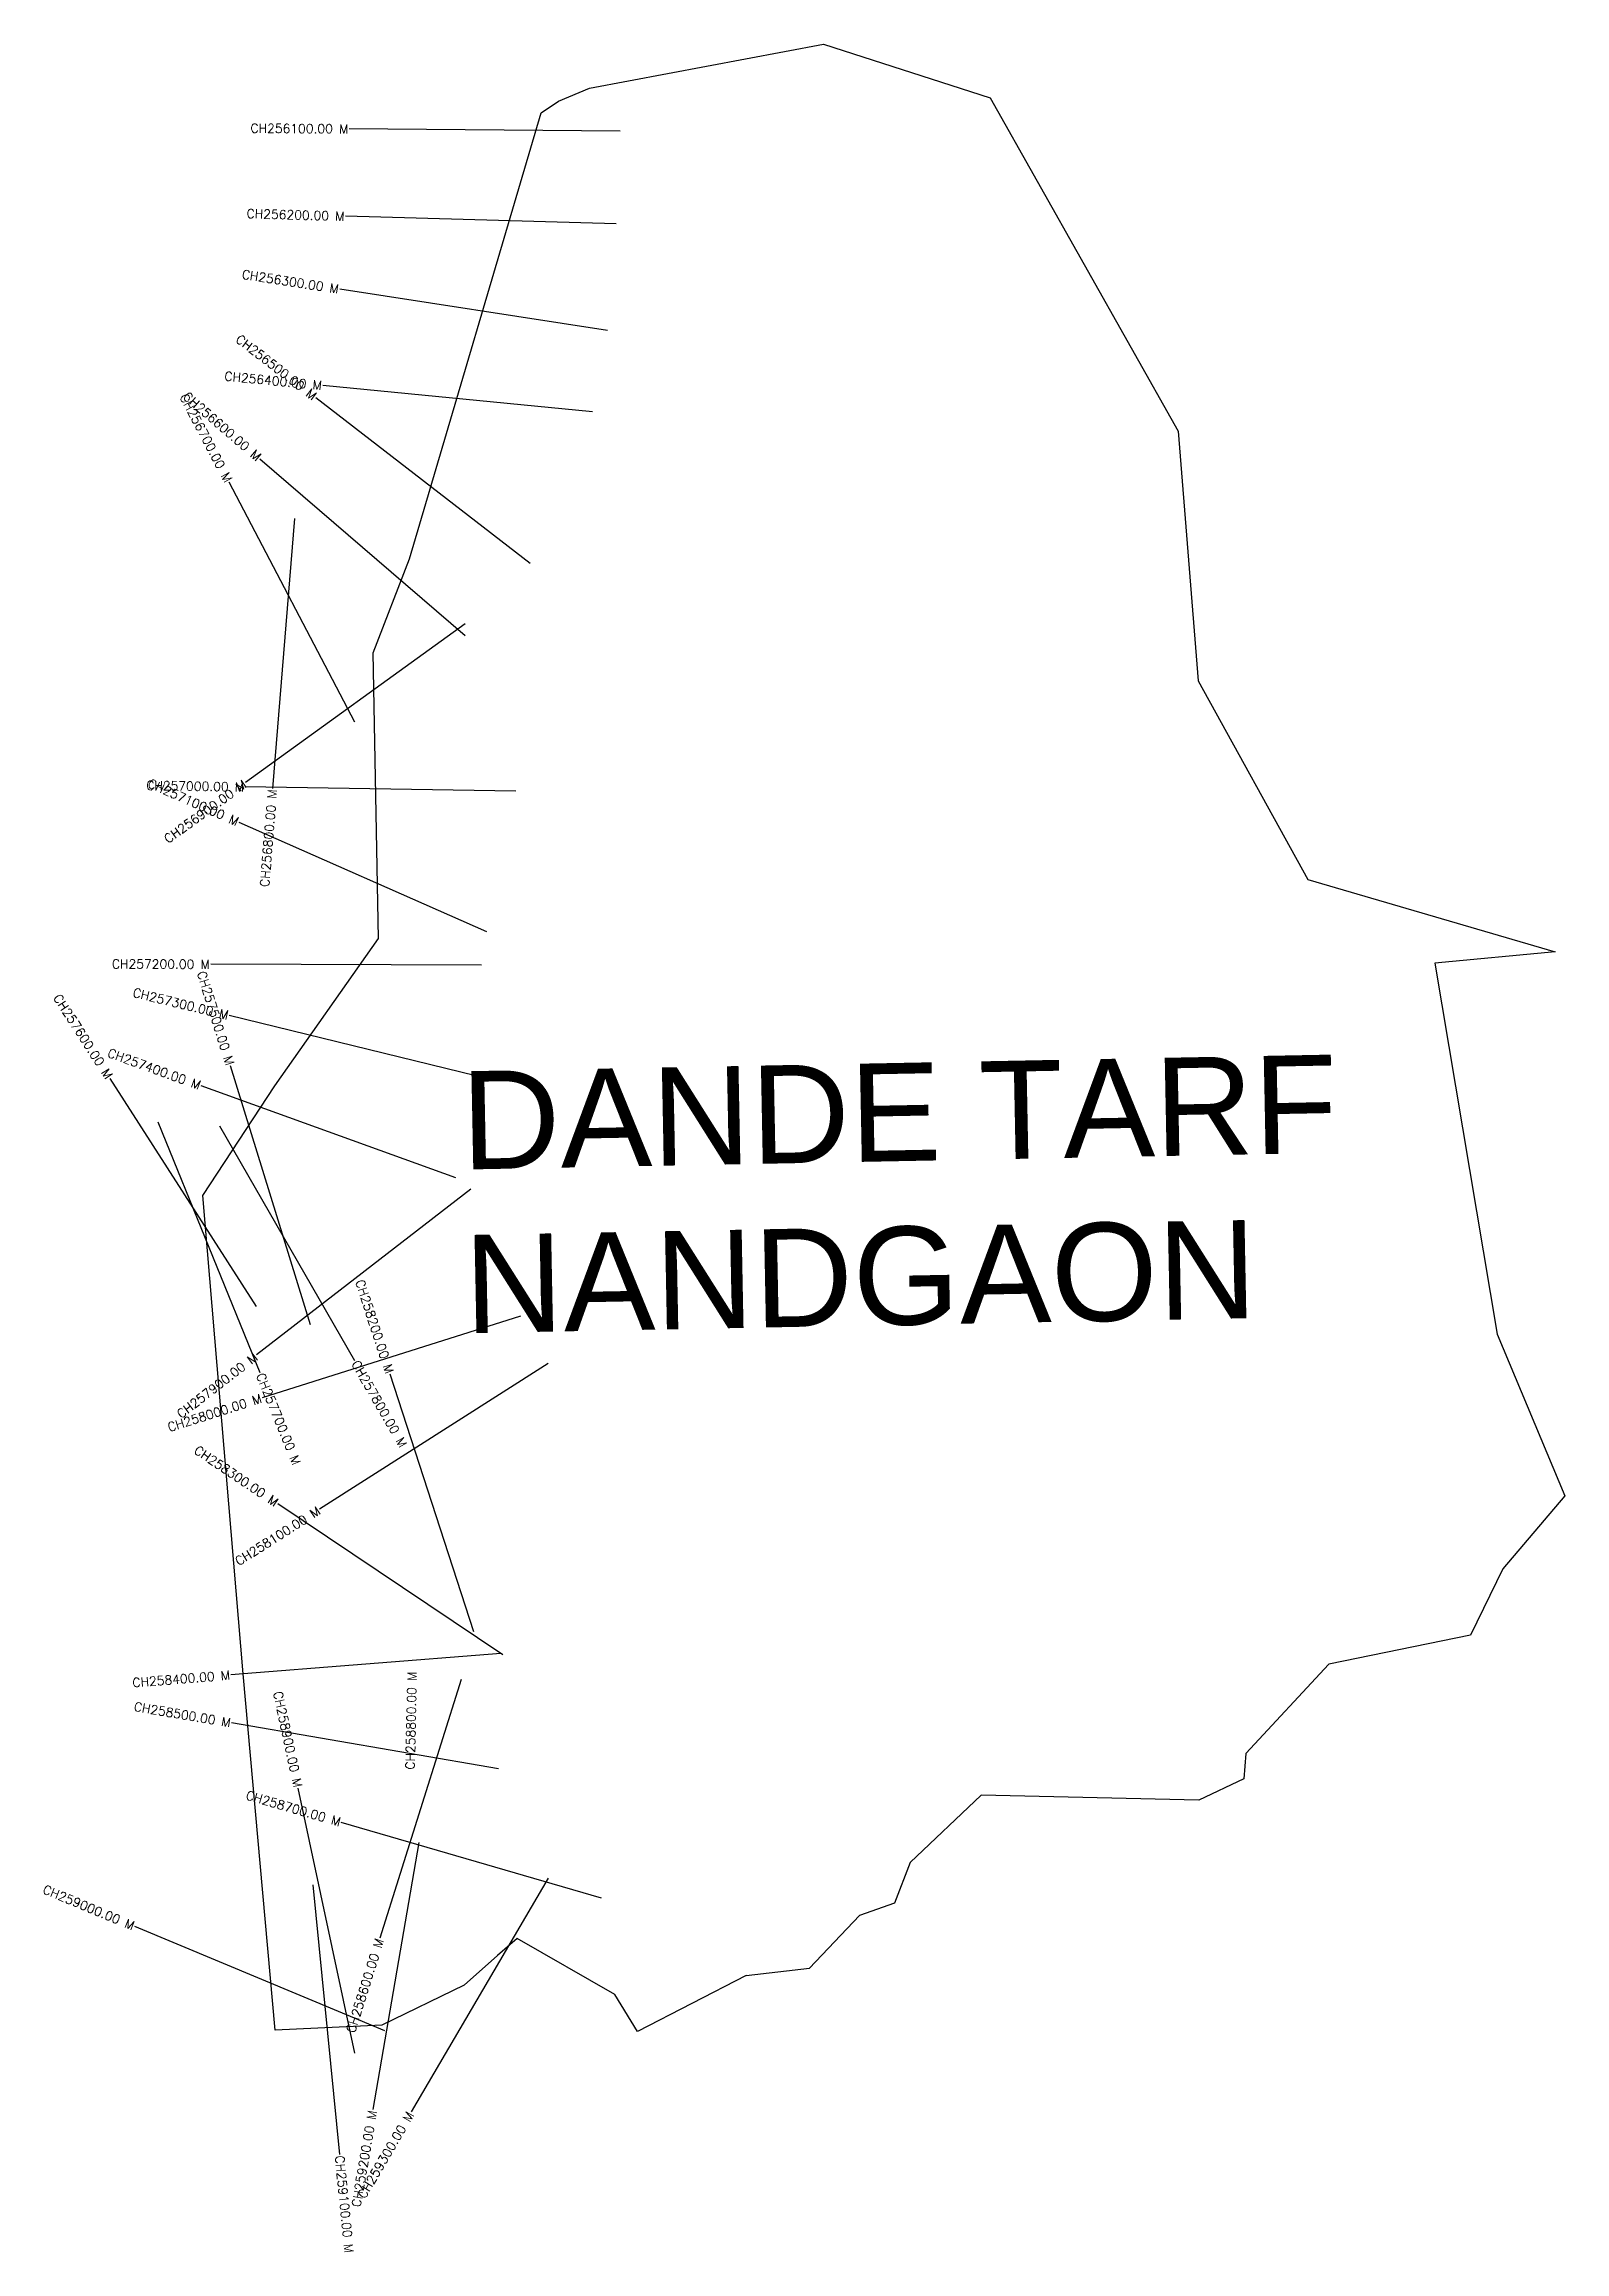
# Model space of a CAD drawing. Header units: metres. Extents: x 278657 to 280342, y 2035796 to 2038241.
import ezdxf
from ezdxf.enums import TextEntityAlignment as Align

# ---------------------------------------------------------------- set-up
doc = ezdxf.new("R2010")
doc.units = ezdxf.units.M
for name, color, linetype in [('CS', 134, 'Continuous'), ('CSMark', 6, 'Continuous'), ('village', 3, 'Continuous'), ('VILLAGE NAME', 250, 'Continuous')]:
    doc.layers.add(name, color=color, linetype=linetype)
doc.styles.get("Standard").update_dxf_attribs({"font": 'simplex.shx'})

msp = doc.modelspace()

# ---------------------------------------------------------------- linework, layer by layer
at = {"color": 6, "flags": 128}
msp.add_lwpolyline([(279434.6, 2036102), (279505.1, 2036110.1)], dxfattribs=at)
at = {"layer": 'CS'}
for p, q in [((279295.2, 2038144.4), (278995.2, 2038146.7)), ((279290.8, 2038041.5), (278990.9, 2038050)), ((279281.1, 2037923.4), (278984.6, 2037969.2)), ((279195.5, 2037665.6), (278958.1, 2037848.9)), ((279264.5, 2037833.5), (278965.9, 2037862.6)), ((279123.5, 2037585.3), (278896.3, 2037781.2)), ((279001.3, 2037489.8), (278862.1, 2037755.5)), ((278934.6, 2037715.5), (278910.2, 2037416.5)), ((279123.6, 2037598.8), (278880.4, 2037423.2)), ((279179.7, 2037413.3), (278879.7, 2037418.1)), ((279147.6, 2037257.6), (278873.1, 2037378.8)), ((279141.7, 2037220.8), (278841.7, 2037221.8)), ((279153.6, 2037093.9), (278862.2, 2037165)), ((278952.3, 2036822.7), (278863.6, 2037109.3)), ((278892.4, 2036843), (278730.2, 2037095.4)), ((279113.4, 2036985.3), (278831.2, 2037087.1)), ((278783.3, 2037047.5), (278896.1, 2036769.6)), ((278851.4, 2037042.9), (279001, 2036782.9)), ((279129.9, 2036972.7), (278892.6, 2036789.2)), ((279184.8, 2036832.1), (278898.8, 2036741.7)), ((279215.3, 2036779.8), (278962.4, 2036618.5)), ((279133.3, 2036482.8), (279040.5, 2036768.1)), ((279165.1, 2036457.1), (278916, 2036624.3)), ((279163.2, 2036458.6), (278864.1, 2036434.9)), ((279119, 2036429.9), (279029.2, 2036143.6)), ((279160.5, 2036331.1), (278864.8, 2036381.7)), ((279001.4, 2036016.2), (278938.7, 2036309.6)), ((279274.4, 2036187.7), (278986.3, 2036271.6)), ((279072.2, 2036249.3), (279021.2, 2035953.7)), ((278954.9, 2036202.4), (278984.3, 2035903.8)), ((279215.4, 2036209.8), (279063.6, 2035951)), ((279034.5, 2036040.7), (278757.7, 2036156.2))]:
    msp.add_line(p, q, dxfattribs=at)
at = {"layer": 'village', "color": 6}
for points in [[(279434.6, 2036102, 0), (279314.5, 2036040.2, 0), (279289.5, 2036081.1, 0), (279181, 2036143.2, 0), (279159.5, 2036124.3, 0), (279122.4, 2036091.5, 0), (279031.1, 2036047.1, 0), (278913.3, 2036041.6, 0), (278877.8, 2036436, 0), (278832.9, 2036965.8, 0), (278912.9, 2037087.1, 0), (279027.6, 2037250.4, 0), (279021.8, 2037566.6, 0), (279061.8, 2037670.8, 0), (279207.6, 2038164.6, 0), (279227.1, 2038177.4, 0), (279261.4, 2038191.8, 0), (279520.3, 2038240.6, 0), (279705.2, 2038181.1, 0), (279913.3, 2037812.2, 0), (279935.4, 2037535.5, 0), (280056.9, 2037315.6, 0), (280330.8, 2037235.4, 0), (280197.4, 2037223, 0), (280266.7, 2036812.4, 0)], [(280266.7, 2036812.4, 0), (280341.5, 2036633.1, 0), (280273, 2036552.4, 0), (280237, 2036478.9, 0), (280080.2, 2036447, 0), (279988.2, 2036348.1, 0), (279985.9, 2036320, 0), (279936.2, 2036296.1, 0), (279695.1, 2036301.8, 0), (279616.5, 2036227.3, 0), (279598.9, 2036182.2, 0), (279560.2, 2036168.6, 0), (279505.1, 2036110.1, 0)]]:
    msp.add_polyline3d(points, dxfattribs=at)

# ---------------------------------------------------------------- texts
at = {"layer": 'CSMark'}
for s, rotation, p in [('CH256100.00 M', 359.5611, (278994.2, 2038146.7)), ('CH256200.00 M', 358.3678, (278989.9, 2038050)), ('CH256300.00 M', 351.2114, (278983.6, 2037969.4)), ('CH256500.00 M', 322.3212, (278957.3, 2037849.6)), ('CH256400.00 M', 354.4385, (278964.9, 2037862.7)), ('CH256700.00 M', 297.6521, (278861.7, 2037756.4)), ('CH256600.00 M', 319.2254, (278895.5, 2037781.9)), ('CH257000.00 M', 359.0904, (278878.7, 2037418.1)), ('CH257100.00 M', 336.1716, (278872.2, 2037379.2)), ('CH256900.00 M', 35.8326, (278879.6, 2037422.6)), ('CH256800.00 M', 85.3359, (278910.1, 2037415.5)), ('CH257200.00 M', 359.8099, (278840.7, 2037221.8)), ('CH257500.00 M', 287.1789, (278863.3, 2037110.2)), ('CH257600.00 M', 302.7226, (278729.7, 2037096.2)), ('CH257300.00 M', 346.2929, (278861.2, 2037165.2)), ('CH257400.00 M', 340.1596, (278830.2, 2037087.5)), ('CH258200.00 M', 288.0269, (279040.1, 2036769.1)), ('CH257900.00 M', 37.7293, (278891.8, 2036788.6)), ('CH258000.00 M', 17.5384, (278897.8, 2036741.4)), ('CH258300.00 M', 326.1323, (278915.1, 2036624.9)), ('CH258100.00 M', 32.537, (278961.6, 2036617.9)), ('CH258400.00 M', 4.5328, (278863.1, 2036434.8)), ('CH258500.00 M', 350.2829, (278863.8, 2036381.9)), ('CH258900.00 M', 282.0514, (278938.5, 2036310.6)), ('CH258700.00 M', 343.7587, (278985.4, 2036271.9)), ('CH259000.00 M', 337.3583, (278756.7, 2036156.6)), ('CH258600.00 M', 72.5885, (279028.9, 2036142.7)), ('CH259200.00 M', 80.2187, (279021, 2035952.7)), ('CH259300.00 M', 59.6132, (279063.1, 2035950.2))]:
    msp.add_text(s, height=10, rotation=rotation, dxfattribs=at).set_placement(p, align=Align.MIDDLE_RIGHT)
for s, rotation, p in [('CH257700.00 M', 292.099, (278896.5, 2036768.6)), ('CH257800.00 M', 299.9169, (279001.5, 2036782)), ('CH258800.00 M', 88.7828, (279062.5, 2036330.1)), ('CH259100.00 M', 275.6283, (278984.4, 2035902.8))]:
    msp.add_text(s, height=10, rotation=rotation, dxfattribs=at).set_placement(p, align=Align.MIDDLE_LEFT)
at = {"layer": 'VILLAGE NAME', "insert": (279118, 2037103.2), "char_height": 108.748, "attachment_point": 1, "rotation": 1.1028}
msp.add_mtext_dynamic_manual_height_columns('{\\fArial|b0|i0|c0|p34;DANDE TARF NANDGAON}', width=1353.069, gutter_width=543.7, heights=[0], dxfattribs=at)

doc.saveas('drawing.dxf')
